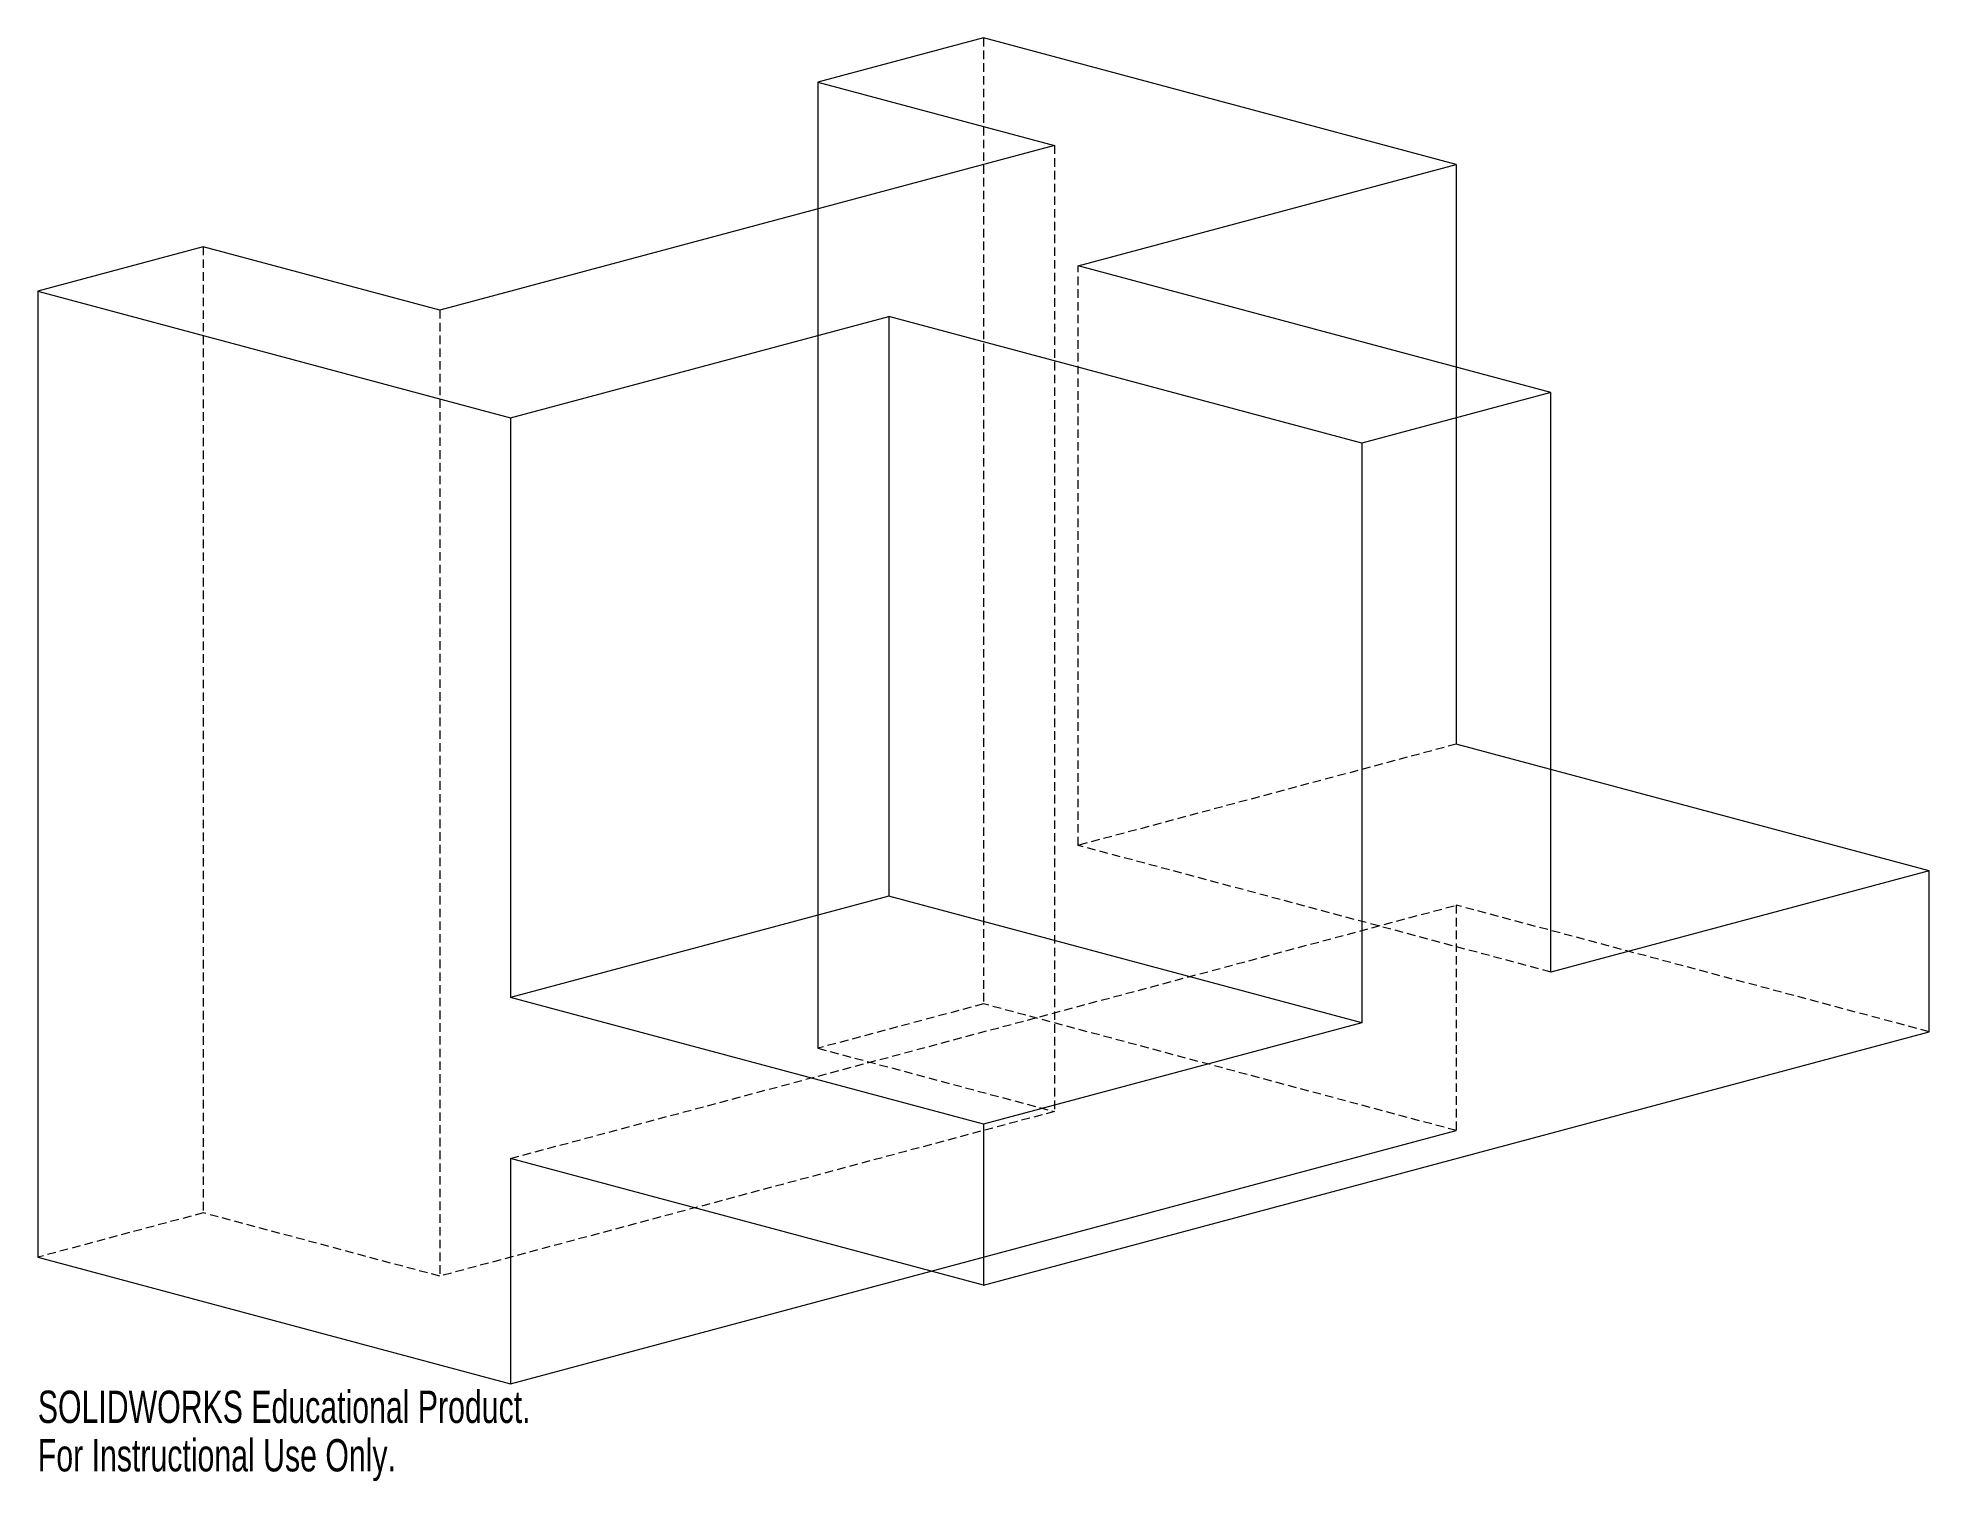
# Paper-space layout '_Dimetric' of a CAD drawing. Header units: millimetres. Extents: x 0 to 283, y -34 to 182.
import ezdxf

# ---------------------------------------------------------------- set-up
doc = ezdxf.new("R2010")
doc.units = ezdxf.units.MM
doc.linetypes.add('HIDDEN', pattern=[1.905, 1.27, -0.635])
doc.styles.add('SLDTEXTSTYLE0', font='TXT', dxfattribs={"width": 0.7})

psp = doc.layouts.new('_Dimetric')

# ---------------------------------------------------------------- linework, layer by layer
at = {"color": 7, "linetype": 'Continuous', "lineweight": 15}
for p, q in [((141.42, 182.4), (116.67, 175.77)), ((212.13, 163.46), (141.42, 182.4)), ((116.67, 175.77), (152.03, 166.3)), ((116.67, 175.77), (116.67, 31.26)), ((152.03, 166.3), (60.1, 141.67)), ((155.56, 148.31), (212.13, 163.46)), ((212.13, 163.46), (212.13, 76.75)), ((24.75, 151.15), (0, 144.52)), ((60.1, 141.67), (24.75, 151.15)), ((226.27, 129.36), (155.56, 148.31)), ((0, 144.52), (0, 0)), ((0, 144.52), (70.71, 125.57)), ((70.71, 125.57), (127.28, 140.73)), ((197.99, 121.78), (127.28, 140.73)), ((127.28, 140.73), (127.28, 54.02)), ((226.27, 129.36), (197.99, 121.78)), ((226.27, 42.65), (226.27, 129.36)), ((70.71, 125.57), (70.71, 38.86)), ((197.99, 121.78), (197.99, 35.07)), ((282.84, 57.81), (212.13, 76.75)), ((282.84, 57.81), (226.27, 42.65)), ((282.84, 33.72), (282.84, 57.81)), ((127.28, 54.02), (70.71, 38.86)), ((197.99, 35.07), (127.28, 54.02)), ((141.42, 19.92), (70.71, 38.86)), ((197.99, 35.07), (141.42, 19.92)), ((141.42, -4.17), (282.84, 33.72)), ((141.42, 19.92), (141.42, -4.17)), ((70.71, -18.94), (212.13, 18.94)), ((141.42, -4.17), (70.71, 14.78)), ((70.71, 14.78), (70.71, -18.94)), ((0, 0), (70.71, -18.94))]:
    psp.add_line(p, q, dxfattribs=at)
at = {"color": 7, "linetype": 'HIDDEN', "lineweight": 0}
for p, q in [((141.42, 182.4), (141.42, 37.89)), ((152.03, 166.3), (152.03, 21.79)), ((24.75, 151.15), (24.75, 6.63)), ((155.56, 61.6), (155.56, 148.31)), ((60.1, 141.67), (60.1, -2.84)), ((212.13, 76.75), (155.56, 61.6)), ((226.27, 42.65), (155.56, 61.6)), ((70.71, 14.78), (212.13, 52.66)), ((212.13, 52.66), (212.13, 18.94)), ((282.84, 33.72), (212.13, 52.66)), ((141.42, 37.89), (116.67, 31.26)), ((212.13, 18.94), (141.42, 37.89)), ((116.67, 31.26), (152.03, 21.79)), ((152.03, 21.79), (60.1, -2.84)), ((24.75, 6.63), (0, 0)), ((60.1, -2.84), (24.75, 6.63))]:
    psp.add_line(p, q, dxfattribs=at)

# ---------------------------------------------------------------- texts
at = {"color": 7, "linetype": 'Continuous', "char_height": 4.8336, "attachment_point": 1, "style": 'SLDTEXTSTYLE0'}
for s, insert in [('SOLIDWORKS Educational Product.', (0, -19.96)), ('For Instructional Use Only.', (0, -27.21))]:
    psp.add_mtext(s, dxfattribs=dict(at, insert=insert))

doc.saveas('drawing.dxf')
